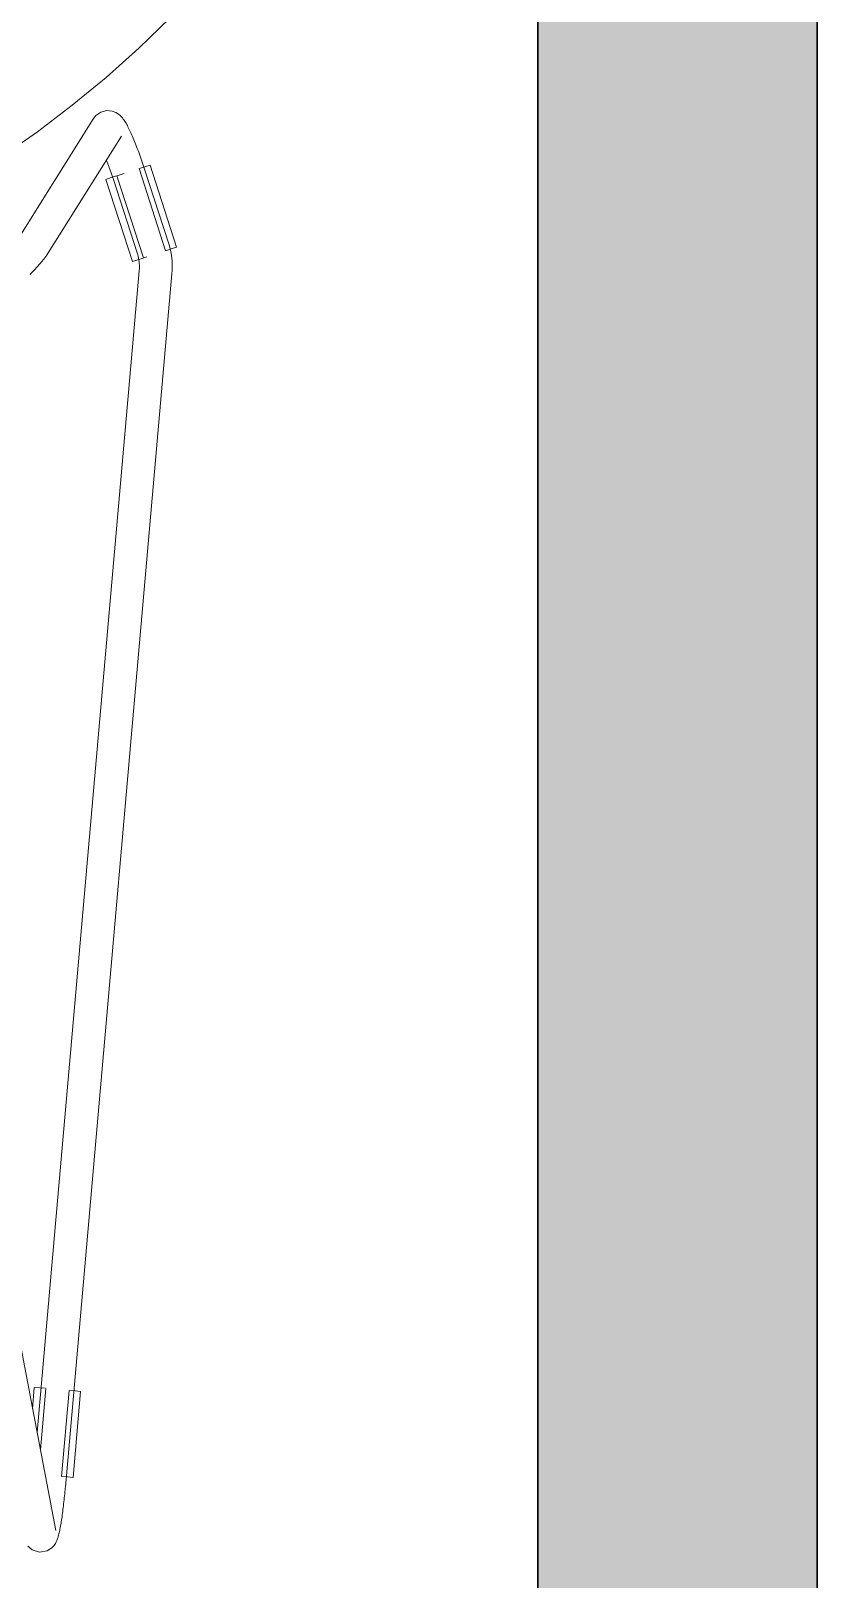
# Model space of a CAD drawing. Header units: millimetres. Extents: x 155927 to 295199, y -4084 to 97293.
# Drawn here: x 164566 to 164853, y 11454 to 12019 of the extents above; entities that cross this region are included whole.
import ezdxf

# ---------------------------------------------------------------- set-up
doc = ezdxf.new("R2010")
doc.units = ezdxf.units.MM
doc.header["$MEASUREMENT"] = 0
for name, color, linetype, lineweight in [('A-WALL-PATT', 7, 'CONTINUOUS', 9), ('I-FURN', 8, 'CONTINUOUS', 9), ('I-WALL', 7, 'CONTINUOUS', 9)]:
    doc.layers.add(name, color=color, linetype=linetype, lineweight=lineweight)

msp = doc.modelspace()

# ---------------------------------------------------------------- hatches: boundary and pattern name
at = {"layer": 'A-WALL-PATT'}
msp.add_hatch(color=256, dxfattribs=at).paths.add_polyline_path([(164750.83, 9369.61), (164852.83, 9369.61), (164852.83, 13505.61), (164750.83, 13505.61), (164750.83, 9692.73)], flags=0)

# ---------------------------------------------------------------- linework, layer by layer
at = {"layer": 'I-FURN'}
for p, q in [((164605.03, 12013.15), (164616.52, 12024.28)), ((164593.09, 12002.49), (164605.03, 12013.15)), ((164580.75, 11992.32), (164593.09, 12002.49)), ((164568, 11982.64), (164580.75, 11992.32)), ((164589.39, 11988.54), (164591.12, 11989.76)), ((164591.12, 11989.76), (164593.35, 11990.35)), ((164593.35, 11990.35), (164595.32, 11990.17)), ((164595.32, 11990.17), (164596.7, 11989.65)), ((164596.7, 11989.65), (164597.62, 11989.09)), ((164588.5, 11987.41), (164561.19, 11943.83)), ((164589.39, 11988.54), (164588.5, 11987.41)), ((164597.62, 11989.09), (164598.25, 11988.57)), ((164598.25, 11988.57), (164598.71, 11988.1)), ((164598.71, 11988.1), (164599.08, 11987.67)), ((164599.08, 11987.67), (164599.39, 11987.27)), ((164599.39, 11987.27), (164599.67, 11986.88)), ((164599.67, 11986.88), (164599.92, 11986.49)), ((164599.92, 11986.49), (164600.17, 11986.1)), ((164600.17, 11986.1), (164600.4, 11985.7)), ((164600.4, 11985.7), (164600.63, 11985.29)), ((164600.63, 11985.29), (164600.86, 11984.87)), ((164600.86, 11984.87), (164601.09, 11984.43)), ((164601.09, 11984.43), (164601.32, 11983.97)), ((164601.32, 11983.97), (164601.55, 11983.5)), ((164554.88, 11973.49), (164568, 11982.64)), ((164571.36, 11937.46), (164598.67, 11981.04)), ((164601.55, 11983.5), (164601.78, 11983.01)), ((164601.78, 11983.01), (164602.02, 11982.5)), ((164602.02, 11982.5), (164602.26, 11981.97)), ((164602.26, 11981.97), (164602.5, 11981.42)), ((164602.5, 11981.42), (164602.74, 11980.86)), ((164602.74, 11980.86), (164602.99, 11980.28)), ((164602.99, 11980.28), (164603.23, 11979.69)), ((164603.23, 11979.69), (164603.48, 11979.08)), ((164603.48, 11979.08), (164603.73, 11978.45)), ((164603.73, 11978.45), (164603.98, 11977.81)), ((164603.98, 11977.81), (164604.24, 11977.16)), ((164604.24, 11977.16), (164604.49, 11976.49)), ((164604.49, 11976.49), (164604.75, 11975.82)), ((164604.75, 11975.82), (164605, 11975.13)), ((164605, 11975.13), (164605.26, 11974.43)), ((164605.26, 11974.43), (164605.51, 11973.72)), ((164605.51, 11973.72), (164605.76, 11973.01)), ((164605.76, 11973.01), (164606.02, 11972.28)), ((164606.02, 11972.28), (164606.27, 11971.55)), ((164593.3, 11972.16), (164593.53, 11971.53)), ((164593.53, 11971.53), (164593.77, 11970.9)), ((164593.77, 11970.9), (164594.01, 11970.25)), ((164594.01, 11970.25), (164594.24, 11969.59)), ((164594.24, 11969.59), (164594.48, 11968.93)), ((164594.48, 11968.93), (164594.71, 11968.26)), ((164594.71, 11968.26), (164594.94, 11967.58)), ((164594.94, 11967.58), (164595.18, 11966.89)), ((164595.18, 11966.89), (164595.41, 11966.2)), ((164599.64, 11967.37), (164597.16, 11966.57)), ((164605.14, 11969.14), (164614.82, 11939.13)), ((164605.25, 11969.18), (164607.23, 11969.81)), ((164606.27, 11971.55), (164606.52, 11970.82)), ((164606.52, 11970.82), (164606.76, 11970.08)), ((164606.76, 11970.08), (164607.01, 11969.35)), ((164607.01, 11969.35), (164607.16, 11968.89)), ((164615.87, 11942.07), (164607.16, 11968.89)), ((164607.23, 11969.81), (164609.18, 11970.45)), ((164609.18, 11970.45), (164618.87, 11940.44)), ((164593.02, 11965.23), (164594.98, 11965.86)), ((164593.02, 11965.23), (164602.71, 11935.22)), ((164594.98, 11965.86), (164596.95, 11966.5)), ((164595.41, 11966.2), (164595.63, 11965.51)), ((164595.63, 11965.51), (164595.74, 11965.18)), ((164595.74, 11965.18), (164604.46, 11938.36)), ((164606.75, 11936.53), (164597.07, 11966.53)), ((164604.46, 11938.36), (164604.65, 11937.73)), ((164616.91, 11939.81), (164614.94, 11939.17)), ((164615.88, 11942.03), (164615.87, 11942.07)), ((164616.21, 11940.94), (164615.88, 11942.03)), ((164616.5, 11939.83), (164616.21, 11940.94)), ((164616.74, 11938.71), (164616.5, 11939.83)), ((164616.93, 11937.59), (164616.74, 11938.71)), ((164618.87, 11940.44), (164616.91, 11939.81)), ((164567.59, 11932.96), (164567.25, 11932.58)), ((164567.92, 11933.32), (164567.59, 11932.96)), ((164568.24, 11933.67), (164567.92, 11933.32)), ((164568.54, 11934.01), (164568.24, 11933.67)), ((164568.83, 11934.33), (164568.54, 11934.01)), ((164569.1, 11934.64), (164568.83, 11934.33)), ((164569.36, 11934.93), (164569.1, 11934.64)), ((164569.6, 11935.21), (164569.36, 11934.93)), ((164569.83, 11935.48), (164569.6, 11935.21)), ((164570.04, 11935.73), (164569.83, 11935.48)), ((164570.24, 11935.97), (164570.04, 11935.73)), ((164570.43, 11936.2), (164570.24, 11935.97)), ((164570.61, 11936.43), (164570.43, 11936.2)), ((164570.79, 11936.65), (164570.61, 11936.43)), ((164570.96, 11936.88), (164570.79, 11936.65)), ((164571.15, 11937.13), (164570.96, 11936.88)), ((164571.36, 11937.46), (164571.15, 11937.13)), ((164604.66, 11935.85), (164602.71, 11935.22)), ((164604.65, 11937.73), (164604.81, 11937.09)), ((164606.64, 11936.49), (164604.66, 11935.85)), ((164604.81, 11937.09), (164604.95, 11936.44)), ((164604.95, 11936.44), (164605.07, 11935.79)), ((164605.07, 11935.79), (164605.16, 11935.13)), ((164605.16, 11935.13), (164605.22, 11934.47)), ((164605.22, 11934.47), (164605.25, 11933.81)), ((164605.25, 11933.81), (164605.26, 11933.15)), ((164605.26, 11933.15), (164605.25, 11932.49)), ((164608.02, 11936.94), (164606.85, 11936.56)), ((164617.08, 11936.46), (164616.93, 11937.59)), ((164617.19, 11935.32), (164617.08, 11936.46)), ((164617.25, 11934.18), (164617.19, 11935.32)), ((164617.23, 11931.89), (164617.26, 11933.04)), ((164617.26, 11933.04), (164617.25, 11934.18)), ((164565.75, 11930.95), (164565.35, 11930.51)), ((164566.14, 11931.37), (164565.75, 11930.95)), ((164566.52, 11931.79), (164566.14, 11931.37)), ((164566.89, 11932.19), (164566.52, 11931.79)), ((164567.25, 11932.58), (164566.89, 11932.19)), ((164605.2, 11931.81), (164567.92, 11507.46)), ((164578.21, 11487.43), (164617.15, 11930.76)), ((164605.25, 11932.49), (164605.2, 11931.83)), ((164605.2, 11931.83), (164605.2, 11931.81)), ((164617.15, 11930.76), (164617.23, 11931.89)), ((164574.73, 11471.58), (164555.91, 11570.88)), ((164566.87, 11523.94), (164566.17, 11516.04)), ((164566.87, 11523.94), (164568.91, 11523.76)), ((164568.91, 11523.76), (164570.98, 11523.58)), ((164569.13, 11501.09), (164571.1, 11523.57)), ((164579.55, 11522.82), (164576.79, 11491.41)), ((164579.67, 11522.81), (164581.74, 11522.63)), ((164583.78, 11522.45), (164581.02, 11491.04)), ((164581.74, 11522.63), (164583.78, 11522.45)), ((164578.98, 11491.22), (164576.91, 11491.4)), ((164578.05, 11485.77), (164578.12, 11486.52)), ((164578.12, 11486.52), (164578.19, 11487.28)), ((164578.19, 11487.28), (164578.21, 11487.43)), ((164581.02, 11491.04), (164578.98, 11491.22)), ((164577.42, 11479.96), (164577.51, 11480.66)), ((164577.51, 11480.66), (164577.59, 11481.36)), ((164577.59, 11481.36), (164577.67, 11482.08)), ((164577.67, 11482.08), (164577.75, 11482.81)), ((164577.75, 11482.81), (164577.83, 11483.54)), ((164577.83, 11483.54), (164577.91, 11484.28)), ((164577.91, 11484.28), (164577.98, 11485.03)), ((164577.98, 11485.03), (164578.05, 11485.77)), ((164576.62, 11474.27), (164576.71, 11474.84)), ((164576.71, 11474.84), (164576.8, 11475.42)), ((164576.8, 11475.42), (164576.89, 11476.03)), ((164576.89, 11476.03), (164576.99, 11476.65)), ((164576.99, 11476.65), (164577.08, 11477.28)), ((164577.08, 11477.28), (164577.16, 11477.93)), ((164577.16, 11477.93), (164577.25, 11478.59)), ((164577.25, 11478.59), (164577.34, 11479.27)), ((164577.34, 11479.27), (164577.42, 11479.96)), ((164575.4, 11468.76), (164575.53, 11469.16)), ((164575.53, 11469.16), (164575.64, 11469.55)), ((164575.64, 11469.55), (164575.75, 11469.95)), ((164575.75, 11469.95), (164575.85, 11470.37)), ((164575.85, 11470.37), (164575.95, 11470.8)), ((164575.95, 11470.8), (164576.05, 11471.24)), ((164576.05, 11471.24), (164576.15, 11471.7)), ((164576.15, 11471.7), (164576.24, 11472.18)), ((164576.24, 11472.18), (164576.34, 11472.67)), ((164576.34, 11472.67), (164576.43, 11473.19)), ((164576.43, 11473.19), (164576.53, 11473.72)), ((164576.53, 11473.72), (164576.62, 11474.27)), ((164566.07, 11464.59), (164564.5, 11465.91)), ((164566.07, 11464.59), (164568.82, 11463.76)), ((164568.82, 11463.76), (164571.58, 11464.24)), ((164571.58, 11464.24), (164573.24, 11465.28)), ((164573.24, 11465.28), (164574.09, 11466.19)), ((164574.09, 11466.19), (164574.57, 11466.89)), ((164574.57, 11466.89), (164574.87, 11467.45)), ((164574.87, 11467.45), (164575.09, 11467.93)), ((164575.09, 11467.93), (164575.26, 11468.36)), ((164575.26, 11468.36), (164575.4, 11468.76))]:
    msp.add_line(p, q, dxfattribs=at)
at = {"layer": 'I-WALL', "lineweight": 30}
for p, q in [((164750.83, 13505.61), (164750.83, 9369.61)), ((164852.83, 9369.61), (164852.83, 13505.61))]:
    msp.add_line(p, q, dxfattribs=at)

doc.saveas('drawing.dxf')
